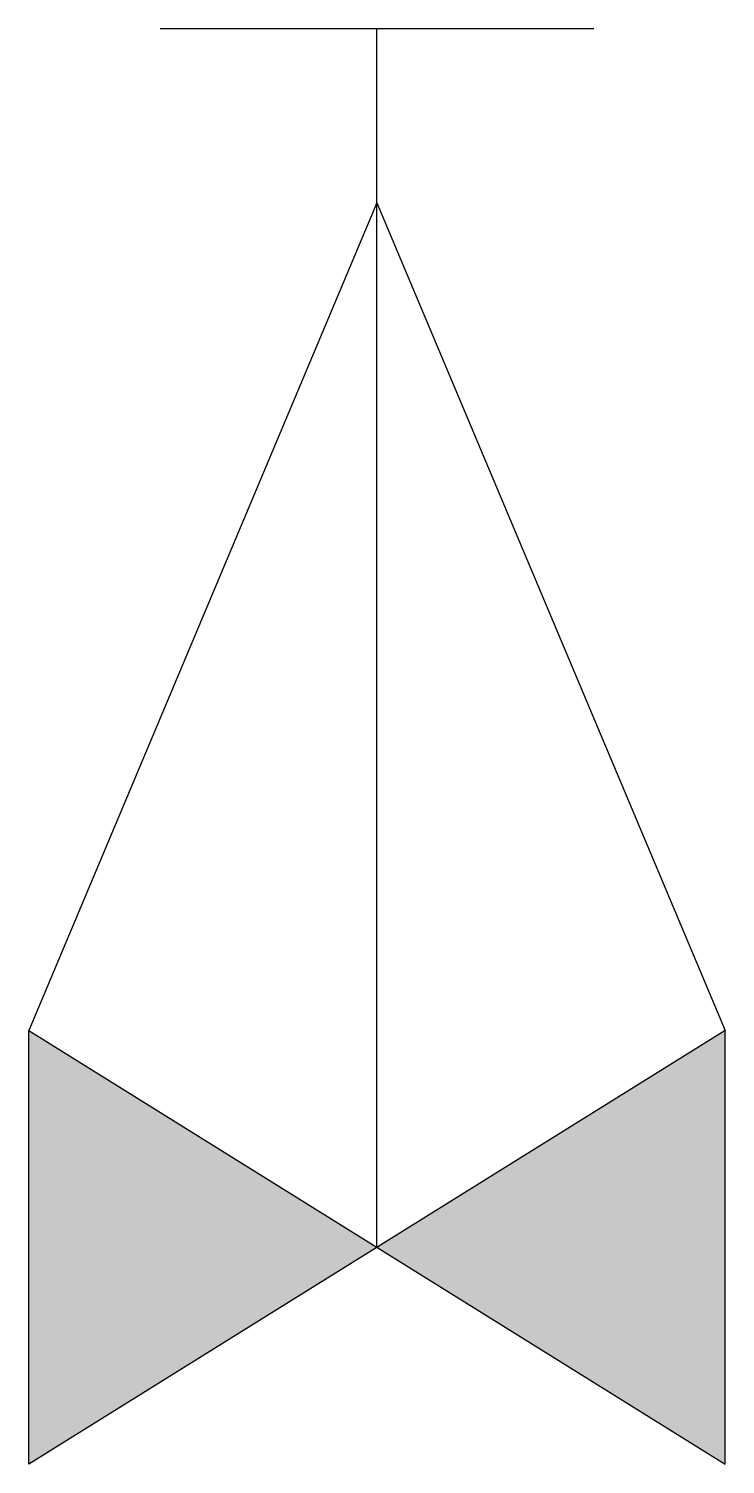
# Model space of a CAD drawing. Header units: millimetres. Extents: x -10150.812 to -10150.571, y 60.959 to 61.456.
import ezdxf

# ---------------------------------------------------------------- set-up
doc = ezdxf.new("R2010")
doc.units = ezdxf.units.MM
doc.header["$LTSCALE"] = 10
doc.layers.add('tub_bloqueios', color=2, linetype='Continuous')

msp = doc.modelspace()

# ---------------------------------------------------------------- hatches: boundary and pattern name
at = {"layer": 'tub_bloqueios'}
h = msp.add_hatch(color=1, dxfattribs=at)
h.paths.add_polyline_path([(-10150.81207, 61.10948), (-10150.81207, 60.95948), (-10150.69164, 61.03448)])
h.paths.add_polyline_path([(-10150.69164, 61.03448), (-10150.5712, 60.95948), (-10150.5712, 61.10948)])

# ---------------------------------------------------------------- linework, layer by layer
for p, q in [((-10150.61664, 61.45599), (-10150.76664, 61.45599)), ((-10150.69164, 61.03448), (-10150.69164, 61.45599)), ((-10150.69164, 61.39578), (-10150.81207, 61.10948)), ((-10150.69164, 61.39578), (-10150.5712, 61.10948)), ((-10150.81207, 60.95948), (-10150.81207, 61.10948)), ((-10150.5712, 61.10948), (-10150.81207, 60.95948)), ((-10150.81207, 61.10948), (-10150.5712, 60.95948)), ((-10150.5712, 60.95948), (-10150.5712, 61.10948))]:
    msp.add_line(p, q, dxfattribs=at)

doc.saveas('drawing.dxf')
